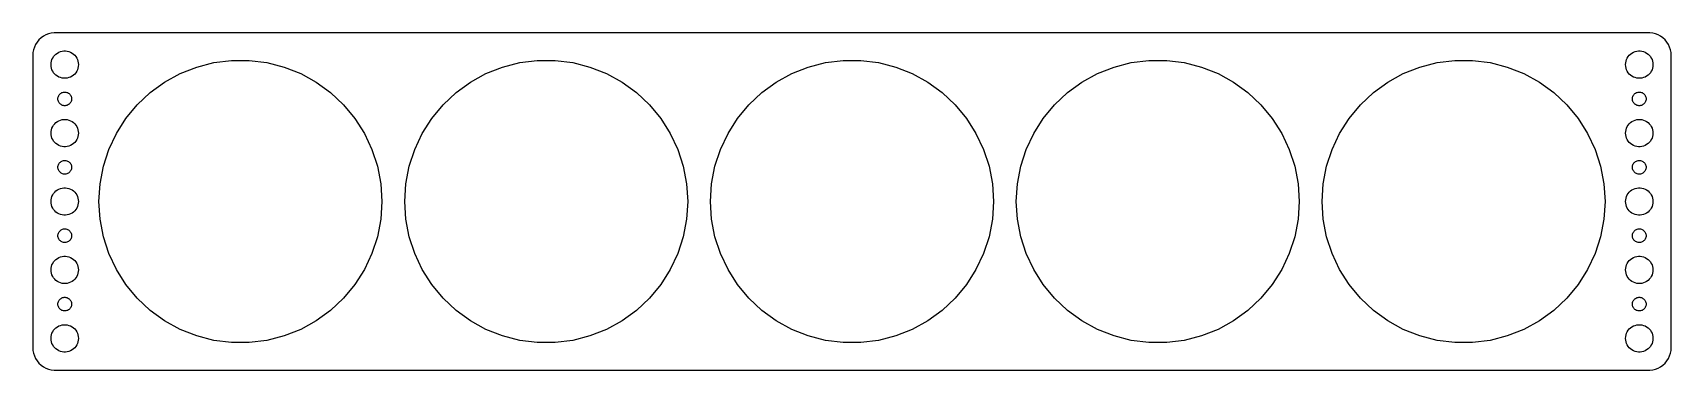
# Model space of a CAD drawing. Header units: metres. Extents: x -180 to 180, y -37 to 37.
import ezdxf

# ---------------------------------------------------------------- set-up
doc = ezdxf.new("R2010")
doc.units = ezdxf.units.M

msp = doc.modelspace()

# ---------------------------------------------------------------- linework, layer by layer
for p, q in [((-177.179, 36.2216), (-177.687, 35.8526)), ((-176.629, 36.5241), (-177.179, 36.2216)), ((-176.045, 36.7553), (-176.629, 36.5241)), ((-175.437, 36.9114), (-176.045, 36.7553)), ((-174.814, 36.9901), (-175.437, 36.9114)), ((174.814, 36.9901), (-174.814, 36.9901)), ((175.437, 36.9114), (174.814, 36.9901)), ((176.045, 36.7553), (175.437, 36.9114)), ((176.629, 36.5241), (176.045, 36.7553)), ((177.179, 36.2216), (176.629, 36.5241)), ((177.687, 35.8526), (177.179, 36.2216)), ((-179.461, 32.6267), (-179.5, 32)), ((-179.343, 33.2434), (-179.461, 32.6267)), ((-179.149, 33.8406), (-179.343, 33.2434)), ((-178.882, 34.4088), (-179.149, 33.8406)), ((-178.545, 34.9389), (-178.882, 34.4088)), ((-178.145, 35.4227), (-178.545, 34.9389)), ((-177.687, 35.8526), (-178.145, 35.4227)), ((-174.687, 32.0536), (-174.412, 32.3115)), ((-174.412, 32.3115), (-174.107, 32.533)), ((-174.107, 32.533), (-173.777, 32.7145)), ((-173.777, 32.7145), (-173.427, 32.8532)), ((-173.427, 32.8532), (-173.062, 32.9469)), ((-173.062, 32.9469), (-172.688, 32.9941)), ((-172.688, 32.9941), (-172.312, 32.9941)), ((-172.312, 32.9941), (-171.938, 32.9469)), ((-171.938, 32.9469), (-171.573, 32.8532)), ((-171.573, 32.8532), (-171.223, 32.7145)), ((-171.223, 32.7145), (-170.893, 32.533)), ((-170.893, 32.533), (-170.588, 32.3115)), ((-170.588, 32.3115), (-170.313, 32.0536)), ((170.313, 32.0536), (170.588, 32.3115)), ((170.588, 32.3115), (170.893, 32.533)), ((170.893, 32.533), (171.223, 32.7145)), ((171.223, 32.7145), (171.573, 32.8532)), ((171.573, 32.8532), (171.938, 32.9469)), ((171.938, 32.9469), (172.312, 32.9941)), ((172.312, 32.9941), (172.688, 32.9941)), ((172.688, 32.9941), (173.062, 32.9469)), ((173.062, 32.9469), (173.427, 32.8532)), ((173.427, 32.8532), (173.777, 32.7145)), ((173.777, 32.7145), (174.107, 32.533)), ((174.107, 32.533), (174.412, 32.3115)), ((174.412, 32.3115), (174.687, 32.0536)), ((178.145, 35.4227), (177.687, 35.8526)), ((178.545, 34.9389), (178.145, 35.4227)), ((178.882, 34.4088), (178.545, 34.9389)), ((179.149, 33.8406), (178.882, 34.4088)), ((179.343, 33.2434), (179.149, 33.8406)), ((179.461, 32.6267), (179.343, 33.2434)), ((179.5, 32), (179.461, 32.6267)), ((-179.5, 32), (-179.5, -32)), ((-175.5, 30), (-175.476, 30.376)), ((-175.476, 29.624), (-175.5, 30)), ((-175.476, 30.376), (-175.406, 30.7461)), ((-175.406, 29.2539), (-175.476, 29.624)), ((-175.406, 30.7461), (-175.289, 31.1044)), ((-175.289, 28.8956), (-175.406, 29.2539)), ((-175.289, 31.1044), (-175.129, 31.4453)), ((-175.129, 28.5547), (-175.289, 28.8956)), ((-175.129, 31.4453), (-174.927, 31.7634)), ((-174.927, 31.7634), (-174.687, 32.0536)), ((-170.313, 32.0536), (-170.073, 31.7634)), ((-170.073, 31.7634), (-169.871, 31.4453)), ((-169.871, 31.4453), (-169.711, 31.1044)), ((-169.711, 28.8956), (-169.871, 28.5547)), ((-169.711, 31.1044), (-169.594, 30.7461)), ((-169.594, 29.2539), (-169.711, 28.8956)), ((-169.594, 30.7461), (-169.524, 30.376)), ((-169.524, 29.624), (-169.594, 29.2539)), ((-169.524, 30.376), (-169.5, 30)), ((-169.5, 30), (-169.524, 29.624)), ((-147.199, 28.0496), (-143.58, 29.4827)), ((-143.58, 29.4827), (-139.809, 30.4509)), ((-139.809, 30.4509), (-135.947, 30.9388)), ((-135.947, 30.9388), (-132.053, 30.9388)), ((-132.053, 30.9388), (-128.191, 30.4509)), ((-128.191, 30.4509), (-124.42, 29.4827)), ((-124.42, 29.4827), (-120.801, 28.0496)), ((-80.1992, 28.0496), (-76.5795, 29.4827)), ((-76.5795, 29.4827), (-72.8088, 30.4509)), ((-72.8088, 30.4509), (-68.9465, 30.9388)), ((-68.9465, 30.9388), (-65.0535, 30.9388)), ((-65.0535, 30.9388), (-61.1912, 30.4509)), ((-61.1912, 30.4509), (-57.4205, 29.4827)), ((-57.4205, 29.4827), (-53.8008, 28.0496)), ((-13.1992, 28.0496), (-9.57951, 29.4827)), ((-9.57951, 29.4827), (-5.80881, 30.4509)), ((-5.80881, 30.4509), (-1.9465, 30.9388)), ((-1.9465, 30.9388), (1.9465, 30.9388)), ((1.9465, 30.9388), (5.80881, 30.4509)), ((5.80881, 30.4509), (9.57951, 29.4827)), ((9.57951, 29.4827), (13.1992, 28.0496)), ((53.8008, 28.0496), (57.4205, 29.4827)), ((57.4205, 29.4827), (61.1912, 30.4509)), ((61.1912, 30.4509), (65.0535, 30.9388)), ((65.0535, 30.9388), (68.9465, 30.9388)), ((68.9465, 30.9388), (72.8088, 30.4509)), ((72.8088, 30.4509), (76.5795, 29.4827)), ((76.5795, 29.4827), (80.1992, 28.0496)), ((120.801, 28.0496), (124.42, 29.4827)), ((124.42, 29.4827), (128.191, 30.4509)), ((128.191, 30.4509), (132.053, 30.9388)), ((132.053, 30.9388), (135.947, 30.9388)), ((135.947, 30.9388), (139.809, 30.4509)), ((139.809, 30.4509), (143.58, 29.4827)), ((143.58, 29.4827), (147.199, 28.0496)), ((169.5, 30), (169.524, 30.376)), ((169.524, 29.624), (169.5, 30)), ((169.524, 30.376), (169.594, 30.7461)), ((169.594, 29.2539), (169.524, 29.624)), ((169.594, 30.7461), (169.711, 31.1044)), ((169.711, 28.8956), (169.594, 29.2539)), ((169.711, 31.1044), (169.871, 31.4453)), ((169.871, 28.5547), (169.711, 28.8956)), ((169.871, 31.4453), (170.073, 31.7634)), ((170.073, 31.7634), (170.313, 32.0536)), ((174.687, 32.0536), (174.927, 31.7634)), ((174.927, 31.7634), (175.129, 31.4453)), ((175.129, 31.4453), (175.289, 31.1044)), ((175.289, 28.8956), (175.129, 28.5547)), ((175.289, 31.1044), (175.406, 30.7461)), ((175.406, 29.2539), (175.289, 28.8956)), ((175.406, 30.7461), (175.476, 30.376)), ((175.476, 29.624), (175.406, 29.2539)), ((175.476, 30.376), (175.5, 30)), ((175.5, 30), (175.476, 29.624)), ((179.5, -32), (179.5, 32)), ((-174.927, 28.2366), (-175.129, 28.5547)), ((-174.687, 27.9464), (-174.927, 28.2366)), ((-174.412, 27.6884), (-174.687, 27.9464)), ((-174.107, 27.467), (-174.412, 27.6884)), ((-173.777, 27.2855), (-174.107, 27.467)), ((-173.427, 27.1468), (-173.777, 27.2855)), ((-173.062, 27.0531), (-173.427, 27.1468)), ((-172.688, 27.0059), (-173.062, 27.0531)), ((-172.312, 27.0059), (-172.688, 27.0059)), ((-171.938, 27.0531), (-172.312, 27.0059)), ((-171.573, 27.1468), (-171.938, 27.0531)), ((-171.223, 27.2855), (-171.573, 27.1468)), ((-170.893, 27.467), (-171.223, 27.2855)), ((-170.588, 27.6884), (-170.893, 27.467)), ((-170.313, 27.9464), (-170.588, 27.6884)), ((-170.073, 28.2366), (-170.313, 27.9464)), ((-169.871, 28.5547), (-170.073, 28.2366)), ((-153.76, 23.8859), (-150.611, 26.1742)), ((-150.611, 26.1742), (-147.199, 28.0496)), ((-120.801, 28.0496), (-117.389, 26.1742)), ((-117.389, 26.1742), (-114.24, 23.8859)), ((-86.7601, 23.8859), (-83.6106, 26.1742)), ((-83.6106, 26.1742), (-80.1992, 28.0496)), ((-53.8008, 28.0496), (-50.3894, 26.1742)), ((-50.3894, 26.1742), (-47.2399, 23.8859)), ((-19.7601, 23.8859), (-16.6106, 26.1742)), ((-16.6106, 26.1742), (-13.1992, 28.0496)), ((13.1992, 28.0496), (16.6106, 26.1742)), ((16.6106, 26.1742), (19.7601, 23.8859)), ((47.2399, 23.8859), (50.3894, 26.1742)), ((50.3894, 26.1742), (53.8008, 28.0496)), ((80.1992, 28.0496), (83.6106, 26.1742)), ((83.6106, 26.1742), (86.7601, 23.8859)), ((114.24, 23.8859), (117.389, 26.1742)), ((117.389, 26.1742), (120.801, 28.0496)), ((147.199, 28.0496), (150.611, 26.1742)), ((150.611, 26.1742), (153.76, 23.8859)), ((170.073, 28.2366), (169.871, 28.5547)), ((170.313, 27.9464), (170.073, 28.2366)), ((170.588, 27.6884), (170.313, 27.9464)), ((170.893, 27.467), (170.588, 27.6884)), ((171.223, 27.2855), (170.893, 27.467)), ((171.573, 27.1468), (171.223, 27.2855)), ((171.938, 27.0531), (171.573, 27.1468)), ((172.312, 27.0059), (171.938, 27.0531)), ((172.688, 27.0059), (172.312, 27.0059)), ((173.062, 27.0531), (172.688, 27.0059)), ((173.427, 27.1468), (173.062, 27.0531)), ((173.777, 27.2855), (173.427, 27.1468)), ((174.107, 27.467), (173.777, 27.2855)), ((174.412, 27.6884), (174.107, 27.467)), ((174.687, 27.9464), (174.412, 27.6884)), ((174.927, 28.2366), (174.687, 27.9464)), ((175.129, 28.5547), (174.927, 28.2366)), ((-174, 22.5), (-173.988, 22.688)), ((-173.988, 22.312), (-174, 22.5)), ((-173.988, 22.688), (-173.953, 22.873)), ((-173.953, 22.127), (-173.988, 22.312)), ((-173.953, 22.873), (-173.895, 23.0522)), ((-173.895, 21.9478), (-173.953, 22.127)), ((-173.895, 23.0522), (-173.814, 23.2226)), ((-173.814, 21.7774), (-173.895, 21.9478)), ((-173.814, 23.2226), (-173.714, 23.3817)), ((-173.714, 21.6183), (-173.814, 21.7774)), ((-173.714, 23.3817), (-173.593, 23.5268)), ((-173.593, 21.4732), (-173.714, 21.6183)), ((-173.593, 23.5268), (-173.456, 23.6558)), ((-173.456, 23.6558), (-173.304, 23.7665)), ((-173.304, 23.7665), (-173.139, 23.8572)), ((-173.139, 23.8572), (-172.964, 23.9266)), ((-172.964, 23.9266), (-172.781, 23.9734)), ((-172.781, 23.9734), (-172.594, 23.997)), ((-172.594, 23.997), (-172.406, 23.997)), ((-172.406, 23.997), (-172.219, 23.9734)), ((-172.219, 23.9734), (-172.036, 23.9266)), ((-172.036, 23.9266), (-171.861, 23.8572)), ((-171.861, 23.8572), (-171.696, 23.7665)), ((-171.696, 23.7665), (-171.544, 23.6558)), ((-171.544, 23.6558), (-171.407, 23.5268)), ((-171.407, 23.5268), (-171.286, 23.3817)), ((-171.286, 21.6183), (-171.407, 21.4732)), ((-171.286, 23.3817), (-171.186, 23.2226)), ((-171.186, 21.7774), (-171.286, 21.6183)), ((-171.186, 23.2226), (-171.105, 23.0522)), ((-171.105, 21.9478), (-171.186, 21.7774)), ((-171.105, 23.0522), (-171.047, 22.873)), ((-171.047, 22.127), (-171.105, 21.9478)), ((-171.047, 22.873), (-171.012, 22.688)), ((-171.012, 22.312), (-171.047, 22.127)), ((-171.012, 22.688), (-171, 22.5)), ((-171, 22.5), (-171.012, 22.312)), ((-156.598, 21.2209), (-153.76, 23.8859)), ((-114.24, 23.8859), (-111.402, 21.2209)), ((-89.598, 21.2209), (-86.7601, 23.8859)), ((-47.2399, 23.8859), (-44.402, 21.2209)), ((-22.598, 21.2209), (-19.7601, 23.8859)), ((19.7601, 23.8859), (22.598, 21.2209)), ((44.402, 21.2209), (47.2399, 23.8859)), ((86.7601, 23.8859), (89.598, 21.2209)), ((111.402, 21.2209), (114.24, 23.8859)), ((153.76, 23.8859), (156.598, 21.2209)), ((171, 22.5), (171.012, 22.688)), ((171.012, 22.312), (171, 22.5)), ((171.012, 22.688), (171.047, 22.873)), ((171.047, 22.127), (171.012, 22.312)), ((171.047, 22.873), (171.105, 23.0522)), ((171.105, 21.9478), (171.047, 22.127)), ((171.105, 23.0522), (171.186, 23.2226)), ((171.186, 21.7774), (171.105, 21.9478)), ((171.186, 23.2226), (171.286, 23.3817)), ((171.286, 21.6183), (171.186, 21.7774)), ((171.286, 23.3817), (171.407, 23.5268)), ((171.407, 21.4732), (171.286, 21.6183)), ((171.407, 23.5268), (171.544, 23.6558)), ((171.544, 23.6558), (171.696, 23.7665)), ((171.696, 23.7665), (171.861, 23.8572)), ((171.861, 23.8572), (172.036, 23.9266)), ((172.036, 23.9266), (172.219, 23.9734)), ((172.219, 23.9734), (172.406, 23.997)), ((172.406, 23.997), (172.594, 23.997)), ((172.594, 23.997), (172.781, 23.9734)), ((172.781, 23.9734), (172.964, 23.9266)), ((172.964, 23.9266), (173.139, 23.8572)), ((173.139, 23.8572), (173.304, 23.7665)), ((173.304, 23.7665), (173.456, 23.6558)), ((173.456, 23.6558), (173.593, 23.5268)), ((173.593, 23.5268), (173.714, 23.3817)), ((173.714, 21.6183), (173.593, 21.4732)), ((173.714, 23.3817), (173.814, 23.2226)), ((173.814, 21.7774), (173.714, 21.6183)), ((173.814, 23.2226), (173.895, 23.0522)), ((173.895, 21.9478), (173.814, 21.7774)), ((173.895, 23.0522), (173.953, 22.873)), ((173.953, 22.127), (173.895, 21.9478)), ((173.953, 22.873), (173.988, 22.688)), ((173.988, 22.312), (173.953, 22.127)), ((173.988, 22.688), (174, 22.5)), ((174, 22.5), (173.988, 22.312)), ((-173.456, 21.3442), (-173.593, 21.4732)), ((-173.304, 21.2335), (-173.456, 21.3442)), ((-173.139, 21.1427), (-173.304, 21.2335)), ((-172.964, 21.0734), (-173.139, 21.1427)), ((-173.062, 17.9469), (-172.688, 17.9941)), ((-172.781, 21.0266), (-172.964, 21.0734)), ((-172.594, 21.003), (-172.781, 21.0266)), ((-172.688, 17.9941), (-172.312, 17.9941)), ((-172.406, 21.003), (-172.594, 21.003)), ((-172.219, 21.0266), (-172.406, 21.003)), ((-172.312, 17.9941), (-171.938, 17.9469)), ((-172.036, 21.0734), (-172.219, 21.0266)), ((-171.861, 21.1427), (-172.036, 21.0734)), ((-171.696, 21.2335), (-171.861, 21.1427)), ((-171.544, 21.3442), (-171.696, 21.2335)), ((-171.407, 21.4732), (-171.544, 21.3442)), ((-161.166, 14.9344), (-159.08, 18.2213)), ((-159.08, 18.2213), (-156.598, 21.2209)), ((-111.402, 21.2209), (-108.92, 18.2213)), ((-108.92, 18.2213), (-106.834, 14.9344)), ((-94.1655, 14.9344), (-92.0795, 18.2213)), ((-92.0795, 18.2213), (-89.598, 21.2209)), ((-44.402, 21.2209), (-41.9205, 18.2213)), ((-41.9205, 18.2213), (-39.8345, 14.9344)), ((-27.1655, 14.9344), (-25.0795, 18.2213)), ((-25.0795, 18.2213), (-22.598, 21.2209)), ((22.598, 21.2209), (25.0795, 18.2213)), ((25.0795, 18.2213), (27.1655, 14.9344)), ((39.8345, 14.9344), (41.9205, 18.2213)), ((41.9205, 18.2213), (44.402, 21.2209)), ((89.598, 21.2209), (92.0795, 18.2213)), ((92.0795, 18.2213), (94.1655, 14.9344)), ((106.834, 14.9344), (108.92, 18.2213)), ((108.92, 18.2213), (111.402, 21.2209)), ((156.598, 21.2209), (159.08, 18.2213)), ((159.08, 18.2213), (161.166, 14.9344)), ((171.544, 21.3442), (171.407, 21.4732)), ((171.696, 21.2335), (171.544, 21.3442)), ((171.861, 21.1427), (171.696, 21.2335)), ((172.036, 21.0734), (171.861, 21.1427)), ((171.938, 17.9469), (172.312, 17.9941)), ((172.219, 21.0266), (172.036, 21.0734)), ((172.406, 21.003), (172.219, 21.0266)), ((172.312, 17.9941), (172.688, 17.9941)), ((172.594, 21.003), (172.406, 21.003)), ((172.781, 21.0266), (172.594, 21.003)), ((172.688, 17.9941), (173.062, 17.9469)), ((172.964, 21.0734), (172.781, 21.0266)), ((173.139, 21.1427), (172.964, 21.0734)), ((173.304, 21.2335), (173.139, 21.1427)), ((173.456, 21.3442), (173.304, 21.2335)), ((173.593, 21.4732), (173.456, 21.3442)), ((-175.5, 15), (-175.476, 15.376)), ((-175.476, 14.624), (-175.5, 15)), ((-175.476, 15.376), (-175.406, 15.7461)), ((-175.406, 14.2539), (-175.476, 14.624)), ((-175.406, 15.7461), (-175.289, 16.1044)), ((-175.289, 16.1044), (-175.129, 16.4453)), ((-175.129, 16.4453), (-174.927, 16.7634)), ((-174.927, 16.7634), (-174.687, 17.0536)), ((-174.687, 17.0536), (-174.412, 17.3115)), ((-174.412, 17.3115), (-174.107, 17.533)), ((-174.107, 17.533), (-173.777, 17.7145)), ((-173.777, 17.7145), (-173.427, 17.8532)), ((-173.427, 17.8532), (-173.062, 17.9469)), ((-171.938, 17.9469), (-171.573, 17.8532)), ((-171.573, 17.8532), (-171.223, 17.7145)), ((-171.223, 17.7145), (-170.893, 17.533)), ((-170.893, 17.533), (-170.588, 17.3115)), ((-170.588, 17.3115), (-170.313, 17.0536)), ((-170.313, 17.0536), (-170.073, 16.7634)), ((-170.073, 16.7634), (-169.871, 16.4453)), ((-169.871, 16.4453), (-169.711, 16.1044)), ((-169.711, 16.1044), (-169.594, 15.7461)), ((-169.594, 15.7461), (-169.524, 15.376)), ((-169.524, 14.624), (-169.594, 14.2539)), ((-169.524, 15.376), (-169.5, 15)), ((-169.5, 15), (-169.524, 14.624)), ((-162.823, 11.4118), (-161.166, 14.9344)), ((-106.834, 14.9344), (-105.177, 11.4118)), ((-95.8231, 11.4118), (-94.1655, 14.9344)), ((-39.8345, 14.9344), (-38.1769, 11.4118)), ((-28.8231, 11.4118), (-27.1655, 14.9344)), ((27.1655, 14.9344), (28.8231, 11.4118)), ((38.1769, 11.4118), (39.8345, 14.9344)), ((94.1655, 14.9344), (95.8231, 11.4118)), ((105.177, 11.4118), (106.834, 14.9344)), ((161.166, 14.9344), (162.823, 11.4118)), ((169.5, 15), (169.524, 15.376)), ((169.524, 14.624), (169.5, 15)), ((169.524, 15.376), (169.594, 15.7461)), ((169.594, 14.2539), (169.524, 14.624)), ((169.594, 15.7461), (169.711, 16.1044)), ((169.711, 16.1044), (169.871, 16.4453)), ((169.871, 16.4453), (170.073, 16.7634)), ((170.073, 16.7634), (170.313, 17.0536)), ((170.313, 17.0536), (170.588, 17.3115)), ((170.588, 17.3115), (170.893, 17.533)), ((170.893, 17.533), (171.223, 17.7145)), ((171.223, 17.7145), (171.573, 17.8532)), ((171.573, 17.8532), (171.938, 17.9469)), ((173.062, 17.9469), (173.427, 17.8532)), ((173.427, 17.8532), (173.777, 17.7145)), ((173.777, 17.7145), (174.107, 17.533)), ((174.107, 17.533), (174.412, 17.3115)), ((174.412, 17.3115), (174.687, 17.0536)), ((174.687, 17.0536), (174.927, 16.7634)), ((174.927, 16.7634), (175.129, 16.4453)), ((175.129, 16.4453), (175.289, 16.1044)), ((175.289, 16.1044), (175.406, 15.7461)), ((175.406, 15.7461), (175.476, 15.376)), ((175.476, 14.624), (175.406, 14.2539)), ((175.476, 15.376), (175.5, 15)), ((175.5, 15), (175.476, 14.624)), ((-175.289, 13.8956), (-175.406, 14.2539)), ((-175.129, 13.5547), (-175.289, 13.8956)), ((-174.927, 13.2366), (-175.129, 13.5547)), ((-174.687, 12.9464), (-174.927, 13.2366)), ((-174.412, 12.6884), (-174.687, 12.9464)), ((-174.107, 12.467), (-174.412, 12.6884)), ((-173.777, 12.2855), (-174.107, 12.467)), ((-173.427, 12.1468), (-173.777, 12.2855)), ((-173.062, 12.0531), (-173.427, 12.1468)), ((-172.688, 12.0059), (-173.062, 12.0531)), ((-172.312, 12.0059), (-172.688, 12.0059)), ((-171.938, 12.0531), (-172.312, 12.0059)), ((-171.573, 12.1468), (-171.938, 12.0531)), ((-171.223, 12.2855), (-171.573, 12.1468)), ((-170.893, 12.467), (-171.223, 12.2855)), ((-170.588, 12.6884), (-170.893, 12.467)), ((-170.313, 12.9464), (-170.588, 12.6884)), ((-170.073, 13.2366), (-170.313, 12.9464)), ((-169.871, 13.5547), (-170.073, 13.2366)), ((-169.711, 13.8956), (-169.871, 13.5547)), ((-169.594, 14.2539), (-169.711, 13.8956)), ((-164.026, 7.70938), (-162.823, 11.4118)), ((-105.177, 11.4118), (-103.974, 7.70938)), ((-97.0261, 7.70938), (-95.8231, 11.4118)), ((-38.1769, 11.4118), (-36.9739, 7.70938)), ((-30.0261, 7.70938), (-28.8231, 11.4118)), ((28.8231, 11.4118), (30.0261, 7.70938)), ((36.9739, 7.70938), (38.1769, 11.4118)), ((95.8231, 11.4118), (97.0261, 7.70938)), ((103.974, 7.70938), (105.177, 11.4118)), ((162.823, 11.4118), (164.026, 7.70938)), ((169.711, 13.8956), (169.594, 14.2539)), ((169.871, 13.5547), (169.711, 13.8956)), ((170.073, 13.2366), (169.871, 13.5547)), ((170.313, 12.9464), (170.073, 13.2366)), ((170.588, 12.6884), (170.313, 12.9464)), ((170.893, 12.467), (170.588, 12.6884)), ((171.223, 12.2855), (170.893, 12.467)), ((171.573, 12.1468), (171.223, 12.2855)), ((171.938, 12.0531), (171.573, 12.1468)), ((172.312, 12.0059), (171.938, 12.0531)), ((172.688, 12.0059), (172.312, 12.0059)), ((173.062, 12.0531), (172.688, 12.0059)), ((173.427, 12.1468), (173.062, 12.0531)), ((173.777, 12.2855), (173.427, 12.1468)), ((174.107, 12.467), (173.777, 12.2855)), ((174.412, 12.6884), (174.107, 12.467)), ((174.687, 12.9464), (174.412, 12.6884)), ((174.927, 13.2366), (174.687, 12.9464)), ((175.129, 13.5547), (174.927, 13.2366)), ((175.289, 13.8956), (175.129, 13.5547)), ((175.406, 14.2539), (175.289, 13.8956)), ((-174, 7.5), (-173.988, 7.68799)), ((-173.988, 7.312), (-174, 7.5)), ((-173.988, 7.68799), (-173.953, 7.87303)), ((-173.953, 7.12695), (-173.988, 7.312)), ((-173.953, 7.87303), (-173.895, 8.05219)), ((-173.895, 8.05219), (-173.814, 8.22263)), ((-173.814, 8.22263), (-173.714, 8.38167)), ((-173.714, 8.38167), (-173.593, 8.52681)), ((-173.593, 8.52681), (-173.456, 8.65576)), ((-173.456, 8.65576), (-173.304, 8.76648)), ((-173.304, 8.76648), (-173.139, 8.85724)), ((-173.139, 8.85724), (-172.964, 8.92657)), ((-172.964, 8.92657), (-172.781, 8.97342)), ((-172.781, 8.97342), (-172.594, 8.99704)), ((-172.594, 8.99704), (-172.406, 8.99704)), ((-172.406, 8.99704), (-172.219, 8.97342)), ((-172.219, 8.97342), (-172.036, 8.92657)), ((-172.036, 8.92657), (-171.861, 8.85724)), ((-171.861, 8.85724), (-171.696, 8.76648)), ((-171.696, 8.76648), (-171.544, 8.65576)), ((-171.544, 8.65576), (-171.407, 8.52681)), ((-171.407, 8.52681), (-171.286, 8.38167)), ((-171.286, 8.38167), (-171.186, 8.22263)), ((-171.186, 8.22263), (-171.105, 8.05219)), ((-171.105, 8.05219), (-171.047, 7.87303)), ((-171.047, 7.87303), (-171.012, 7.68799)), ((-171.012, 7.312), (-171.047, 7.12695)), ((-171.012, 7.68799), (-171, 7.5)), ((-171, 7.5), (-171.012, 7.312)), ((-164.756, 3.88533), (-164.026, 7.70938)), ((-103.974, 7.70938), (-103.244, 3.88533)), ((-97.7556, 3.88533), (-97.0261, 7.70938)), ((-36.9739, 7.70938), (-36.2444, 3.88533)), ((-30.7556, 3.88533), (-30.0261, 7.70938)), ((30.0261, 7.70938), (30.7556, 3.88533)), ((36.2444, 3.88533), (36.9739, 7.70938)), ((97.0261, 7.70938), (97.7556, 3.88533)), ((103.244, 3.88533), (103.974, 7.70938)), ((164.026, 7.70938), (164.756, 3.88533)), ((171, 7.5), (171.012, 7.68799)), ((171.012, 7.312), (171, 7.5)), ((171.012, 7.68799), (171.047, 7.87303)), ((171.047, 7.12695), (171.012, 7.312)), ((171.047, 7.87303), (171.105, 8.05219)), ((171.105, 8.05219), (171.186, 8.22263)), ((171.186, 8.22263), (171.286, 8.38167)), ((171.286, 8.38167), (171.407, 8.52681)), ((171.407, 8.52681), (171.544, 8.65576)), ((171.544, 8.65576), (171.696, 8.76648)), ((171.696, 8.76648), (171.861, 8.85724)), ((171.861, 8.85724), (172.036, 8.92657)), ((172.036, 8.92657), (172.219, 8.97342)), ((172.219, 8.97342), (172.406, 8.99704)), ((172.406, 8.99704), (172.594, 8.99704)), ((172.594, 8.99704), (172.781, 8.97342)), ((172.781, 8.97342), (172.964, 8.92657)), ((172.964, 8.92657), (173.139, 8.85724)), ((173.139, 8.85724), (173.304, 8.76648)), ((173.304, 8.76648), (173.456, 8.65576)), ((173.456, 8.65576), (173.593, 8.52681)), ((173.593, 8.52681), (173.714, 8.38167)), ((173.714, 8.38167), (173.814, 8.22263)), ((173.814, 8.22263), (173.895, 8.05219)), ((173.895, 8.05219), (173.953, 7.87303)), ((173.953, 7.87303), (173.988, 7.68799)), ((173.988, 7.312), (173.953, 7.12695)), ((173.988, 7.68799), (174, 7.5)), ((174, 7.5), (173.988, 7.312)), ((-173.895, 6.9478), (-173.953, 7.12695)), ((-173.814, 6.77736), (-173.895, 6.9478)), ((-173.714, 6.61832), (-173.814, 6.77736)), ((-173.593, 6.47318), (-173.714, 6.61832)), ((-173.456, 6.34422), (-173.593, 6.47318)), ((-173.304, 6.23351), (-173.456, 6.34422)), ((-173.139, 6.14275), (-173.304, 6.23351)), ((-172.964, 6.07341), (-173.139, 6.14275)), ((-172.781, 6.02657), (-172.964, 6.07341)), ((-172.594, 6.00294), (-172.781, 6.02657)), ((-172.406, 6.00294), (-172.594, 6.00294)), ((-172.219, 6.02657), (-172.406, 6.00294)), ((-172.036, 6.07341), (-172.219, 6.02657)), ((-171.861, 6.14275), (-172.036, 6.07341)), ((-171.696, 6.23351), (-171.861, 6.14275)), ((-171.544, 6.34422), (-171.696, 6.23351)), ((-171.407, 6.47318), (-171.544, 6.34422)), ((-171.286, 6.61832), (-171.407, 6.47318)), ((-171.186, 6.77736), (-171.286, 6.61832)), ((-171.105, 6.9478), (-171.186, 6.77736)), ((-171.047, 7.12695), (-171.105, 6.9478)), ((-165, 0), (-164.756, 3.88533)), ((-103.244, 3.88533), (-103, 0)), ((-98, 0), (-97.7556, 3.88533)), ((-36.2444, 3.88533), (-36, 0)), ((-31, 0), (-30.7556, 3.88533)), ((30.7556, 3.88533), (31, 0)), ((36, 0), (36.2444, 3.88533)), ((97.7556, 3.88533), (98, 0)), ((103, 0), (103.244, 3.88533)), ((164.756, 3.88533), (165, 0)), ((171.105, 6.9478), (171.047, 7.12695)), ((171.186, 6.77736), (171.105, 6.9478)), ((171.286, 6.61832), (171.186, 6.77736)), ((171.407, 6.47318), (171.286, 6.61832)), ((171.544, 6.34422), (171.407, 6.47318)), ((171.696, 6.23351), (171.544, 6.34422)), ((171.861, 6.14275), (171.696, 6.23351)), ((172.036, 6.07341), (171.861, 6.14275)), ((172.219, 6.02657), (172.036, 6.07341)), ((172.406, 6.00294), (172.219, 6.02657)), ((172.594, 6.00294), (172.406, 6.00294)), ((172.781, 6.02657), (172.594, 6.00294)), ((172.964, 6.07341), (172.781, 6.02657)), ((173.139, 6.14275), (172.964, 6.07341)), ((173.304, 6.23351), (173.139, 6.14275)), ((173.456, 6.34422), (173.304, 6.23351)), ((173.593, 6.47318), (173.456, 6.34422)), ((173.714, 6.61832), (173.593, 6.47318)), ((173.814, 6.77736), (173.714, 6.61832)), ((173.895, 6.9478), (173.814, 6.77736)), ((173.953, 7.12695), (173.895, 6.9478)), ((-175.5, 0), (-175.476, 0.37599)), ((-175.476, -0.37599), (-175.5, 0)), ((-175.476, 0.37599), (-175.406, 0.74606)), ((-175.406, 0.74606), (-175.289, 1.10437)), ((-175.289, 1.10437), (-175.129, 1.44525)), ((-175.129, 1.44525), (-174.927, 1.76335)), ((-174.927, 1.76335), (-174.687, 2.05363)), ((-174.687, 2.05363), (-174.412, 2.31154)), ((-174.412, 2.31154), (-174.107, 2.53297)), ((-174.107, 2.53297), (-173.777, 2.71448)), ((-173.777, 2.71448), (-173.427, 2.85316)), ((-173.427, 2.85316), (-173.062, 2.94685)), ((-173.062, 2.94685), (-172.688, 2.99408)), ((-172.688, 2.99408), (-172.312, 2.99408)), ((-172.312, 2.99408), (-171.938, 2.94685)), ((-171.938, 2.94685), (-171.573, 2.85316)), ((-171.573, 2.85316), (-171.223, 2.71448)), ((-171.223, 2.71448), (-170.893, 2.53297)), ((-170.893, 2.53297), (-170.588, 2.31154)), ((-170.588, 2.31154), (-170.313, 2.05363)), ((-170.313, 2.05363), (-170.073, 1.76335)), ((-170.073, 1.76335), (-169.871, 1.44525)), ((-169.871, 1.44525), (-169.711, 1.10437)), ((-169.711, 1.10437), (-169.594, 0.74606)), ((-169.594, 0.74606), (-169.524, 0.37599)), ((-169.524, 0.37599), (-169.5, 0)), ((-169.5, 0), (-169.524, -0.37599)), ((-164.756, -3.88533), (-165, 0)), ((-103, 0), (-103.244, -3.88533)), ((-97.7556, -3.88533), (-98, 0)), ((-36, 0), (-36.2444, -3.88533)), ((-30.7556, -3.88533), (-31, 0)), ((31, 0), (30.7556, -3.88533)), ((36.2444, -3.88533), (36, 0)), ((98, 0), (97.7556, -3.88533)), ((103.244, -3.88533), (103, 0)), ((165, 0), (164.756, -3.88533)), ((169.5, 0), (169.524, 0.37599)), ((169.524, -0.37599), (169.5, 0)), ((169.524, 0.37599), (169.594, 0.74606)), ((169.594, 0.74606), (169.711, 1.10437)), ((169.711, 1.10437), (169.871, 1.44525)), ((169.871, 1.44525), (170.073, 1.76335)), ((170.073, 1.76335), (170.313, 2.05363)), ((170.313, 2.05363), (170.588, 2.31154)), ((170.588, 2.31154), (170.893, 2.53297)), ((170.893, 2.53297), (171.223, 2.71448)), ((171.223, 2.71448), (171.573, 2.85316)), ((171.573, 2.85316), (171.938, 2.94685)), ((171.938, 2.94685), (172.312, 2.99408)), ((172.312, 2.99408), (172.688, 2.99408)), ((172.688, 2.99408), (173.062, 2.94685)), ((173.062, 2.94685), (173.427, 2.85316)), ((173.427, 2.85316), (173.777, 2.71448)), ((173.777, 2.71448), (174.107, 2.53297)), ((174.107, 2.53297), (174.412, 2.31154)), ((174.412, 2.31154), (174.687, 2.05363)), ((174.687, 2.05363), (174.927, 1.76335)), ((174.927, 1.76335), (175.129, 1.44525)), ((175.129, 1.44525), (175.289, 1.10437)), ((175.289, 1.10437), (175.406, 0.74606)), ((175.406, 0.74606), (175.476, 0.37599)), ((175.476, 0.37599), (175.5, 0)), ((175.5, 0), (175.476, -0.37599)), ((-175.406, -0.74606), (-175.476, -0.37599)), ((-175.289, -1.10437), (-175.406, -0.74606)), ((-175.129, -1.44525), (-175.289, -1.10437)), ((-174.927, -1.76335), (-175.129, -1.44525)), ((-174.687, -2.05363), (-174.927, -1.76335)), ((-174.412, -2.31154), (-174.687, -2.05363)), ((-174.107, -2.53297), (-174.412, -2.31154)), ((-173.777, -2.71448), (-174.107, -2.53297)), ((-173.427, -2.85316), (-173.777, -2.71448)), ((-173.062, -2.94685), (-173.427, -2.85316)), ((-172.688, -2.99408), (-173.062, -2.94685)), ((-172.312, -2.99408), (-172.688, -2.99408)), ((-171.938, -2.94685), (-172.312, -2.99408)), ((-171.573, -2.85316), (-171.938, -2.94685)), ((-171.223, -2.71448), (-171.573, -2.85316)), ((-170.893, -2.53297), (-171.223, -2.71448)), ((-170.588, -2.31154), (-170.893, -2.53297)), ((-170.313, -2.05363), (-170.588, -2.31154)), ((-170.073, -1.76335), (-170.313, -2.05363)), ((-169.871, -1.44525), (-170.073, -1.76335)), ((-169.711, -1.10437), (-169.871, -1.44525)), ((-169.594, -0.74606), (-169.711, -1.10437)), ((-169.524, -0.37599), (-169.594, -0.74606)), ((169.594, -0.74606), (169.524, -0.37599)), ((169.711, -1.10437), (169.594, -0.74606)), ((169.871, -1.44525), (169.711, -1.10437)), ((170.073, -1.76335), (169.871, -1.44525)), ((170.313, -2.05363), (170.073, -1.76335)), ((170.588, -2.31154), (170.313, -2.05363)), ((170.893, -2.53297), (170.588, -2.31154)), ((171.223, -2.71448), (170.893, -2.53297)), ((171.573, -2.85316), (171.223, -2.71448)), ((171.938, -2.94685), (171.573, -2.85316)), ((172.312, -2.99408), (171.938, -2.94685)), ((172.688, -2.99408), (172.312, -2.99408)), ((173.062, -2.94685), (172.688, -2.99408)), ((173.427, -2.85316), (173.062, -2.94685)), ((173.777, -2.71448), (173.427, -2.85316)), ((174.107, -2.53297), (173.777, -2.71448)), ((174.412, -2.31154), (174.107, -2.53297)), ((174.687, -2.05363), (174.412, -2.31154)), ((174.927, -1.76335), (174.687, -2.05363)), ((175.129, -1.44525), (174.927, -1.76335)), ((175.289, -1.10437), (175.129, -1.44525)), ((175.406, -0.74606), (175.289, -1.10437)), ((175.476, -0.37599), (175.406, -0.74606)), ((-173.988, -7.312), (-173.953, -7.12695)), ((-173.953, -7.12695), (-173.895, -6.9478)), ((-173.895, -6.9478), (-173.814, -6.77736)), ((-173.814, -6.77736), (-173.714, -6.61832)), ((-173.714, -6.61832), (-173.593, -6.47318)), ((-173.593, -6.47318), (-173.456, -6.34422)), ((-173.456, -6.34422), (-173.304, -6.23351)), ((-173.304, -6.23351), (-173.139, -6.14275)), ((-173.139, -6.14275), (-172.964, -6.07341)), ((-172.964, -6.07341), (-172.781, -6.02657)), ((-172.781, -6.02657), (-172.594, -6.00294)), ((-172.594, -6.00294), (-172.406, -6.00294)), ((-172.406, -6.00294), (-172.219, -6.02657)), ((-172.219, -6.02657), (-172.036, -6.07341)), ((-172.036, -6.07341), (-171.861, -6.14275)), ((-171.861, -6.14275), (-171.696, -6.23351)), ((-171.696, -6.23351), (-171.544, -6.34422)), ((-171.544, -6.34422), (-171.407, -6.47318)), ((-171.407, -6.47318), (-171.286, -6.61832)), ((-171.286, -6.61832), (-171.186, -6.77736)), ((-171.186, -6.77736), (-171.105, -6.9478)), ((-171.105, -6.9478), (-171.047, -7.12695)), ((-171.047, -7.12695), (-171.012, -7.312)), ((-164.026, -7.70938), (-164.756, -3.88533)), ((-103.244, -3.88533), (-103.974, -7.70938)), ((-97.0261, -7.70938), (-97.7556, -3.88533)), ((-36.2444, -3.88533), (-36.9739, -7.70938)), ((-30.0261, -7.70938), (-30.7556, -3.88533)), ((30.7556, -3.88533), (30.0261, -7.70938)), ((36.9739, -7.70938), (36.2444, -3.88533)), ((97.7556, -3.88533), (97.0261, -7.70938)), ((103.974, -7.70938), (103.244, -3.88533)), ((164.756, -3.88533), (164.026, -7.70938)), ((171.012, -7.312), (171.047, -7.12695)), ((171.047, -7.12695), (171.105, -6.9478)), ((171.105, -6.9478), (171.186, -6.77736)), ((171.186, -6.77736), (171.286, -6.61832)), ((171.286, -6.61832), (171.407, -6.47318)), ((171.407, -6.47318), (171.544, -6.34422)), ((171.544, -6.34422), (171.696, -6.23351)), ((171.696, -6.23351), (171.861, -6.14275)), ((171.861, -6.14275), (172.036, -6.07341)), ((172.036, -6.07341), (172.219, -6.02657)), ((172.219, -6.02657), (172.406, -6.00294)), ((172.406, -6.00294), (172.594, -6.00294)), ((172.594, -6.00294), (172.781, -6.02657)), ((172.781, -6.02657), (172.964, -6.07341)), ((172.964, -6.07341), (173.139, -6.14275)), ((173.139, -6.14275), (173.304, -6.23351)), ((173.304, -6.23351), (173.456, -6.34422)), ((173.456, -6.34422), (173.593, -6.47318)), ((173.593, -6.47318), (173.714, -6.61832)), ((173.714, -6.61832), (173.814, -6.77736)), ((173.814, -6.77736), (173.895, -6.9478)), ((173.895, -6.9478), (173.953, -7.12695)), ((173.953, -7.12695), (173.988, -7.312)), ((-174, -7.5), (-173.988, -7.312)), ((-173.988, -7.68799), (-174, -7.5)), ((-173.953, -7.87303), (-173.988, -7.68799)), ((-173.895, -8.05219), (-173.953, -7.87303)), ((-173.814, -8.22263), (-173.895, -8.05219)), ((-173.714, -8.38167), (-173.814, -8.22263)), ((-173.593, -8.52681), (-173.714, -8.38167)), ((-173.456, -8.65576), (-173.593, -8.52681)), ((-173.304, -8.76648), (-173.456, -8.65576)), ((-173.139, -8.85724), (-173.304, -8.76648)), ((-172.964, -8.92657), (-173.139, -8.85724)), ((-172.781, -8.97342), (-172.964, -8.92657)), ((-172.594, -8.99704), (-172.781, -8.97342)), ((-172.406, -8.99704), (-172.594, -8.99704)), ((-172.219, -8.97342), (-172.406, -8.99704)), ((-172.036, -8.92657), (-172.219, -8.97342)), ((-171.861, -8.85724), (-172.036, -8.92657)), ((-171.696, -8.76648), (-171.861, -8.85724)), ((-171.544, -8.65576), (-171.696, -8.76648)), ((-171.407, -8.52681), (-171.544, -8.65576)), ((-171.286, -8.38167), (-171.407, -8.52681)), ((-171.186, -8.22263), (-171.286, -8.38167)), ((-171.105, -8.05219), (-171.186, -8.22263)), ((-171.047, -7.87303), (-171.105, -8.05219)), ((-171.012, -7.68799), (-171.047, -7.87303)), ((-171.012, -7.312), (-171, -7.5)), ((-171, -7.5), (-171.012, -7.68799)), ((-162.823, -11.4118), (-164.026, -7.70938)), ((-103.974, -7.70938), (-105.177, -11.4118)), ((-95.8231, -11.4118), (-97.0261, -7.70938)), ((-36.9739, -7.70938), (-38.1769, -11.4118)), ((-28.8231, -11.4118), (-30.0261, -7.70938)), ((30.0261, -7.70938), (28.8231, -11.4118)), ((38.1769, -11.4118), (36.9739, -7.70938)), ((97.0261, -7.70938), (95.8231, -11.4118)), ((105.177, -11.4118), (103.974, -7.70938)), ((164.026, -7.70938), (162.823, -11.4118)), ((171, -7.5), (171.012, -7.312)), ((171.012, -7.68799), (171, -7.5)), ((171.047, -7.87303), (171.012, -7.68799)), ((171.105, -8.05219), (171.047, -7.87303)), ((171.186, -8.22263), (171.105, -8.05219)), ((171.286, -8.38167), (171.186, -8.22263)), ((171.407, -8.52681), (171.286, -8.38167)), ((171.544, -8.65576), (171.407, -8.52681)), ((171.696, -8.76648), (171.544, -8.65576)), ((171.861, -8.85724), (171.696, -8.76648)), ((172.036, -8.92657), (171.861, -8.85724)), ((172.219, -8.97342), (172.036, -8.92657)), ((172.406, -8.99704), (172.219, -8.97342)), ((172.594, -8.99704), (172.406, -8.99704)), ((172.781, -8.97342), (172.594, -8.99704)), ((172.964, -8.92657), (172.781, -8.97342)), ((173.139, -8.85724), (172.964, -8.92657)), ((173.304, -8.76648), (173.139, -8.85724)), ((173.456, -8.65576), (173.304, -8.76648)), ((173.593, -8.52681), (173.456, -8.65576)), ((173.714, -8.38167), (173.593, -8.52681)), ((173.814, -8.22263), (173.714, -8.38167)), ((173.895, -8.05219), (173.814, -8.22263)), ((173.953, -7.87303), (173.895, -8.05219)), ((173.988, -7.68799), (173.953, -7.87303)), ((173.988, -7.312), (174, -7.5)), ((174, -7.5), (173.988, -7.68799)), ((-175.476, -14.624), (-175.406, -14.2539)), ((-175.406, -14.2539), (-175.289, -13.8956)), ((-175.289, -13.8956), (-175.129, -13.5547)), ((-175.129, -13.5547), (-174.927, -13.2366)), ((-174.927, -13.2366), (-174.687, -12.9464)), ((-174.687, -12.9464), (-174.412, -12.6884)), ((-174.412, -12.6884), (-174.107, -12.467)), ((-174.107, -12.467), (-173.777, -12.2855)), ((-173.777, -12.2855), (-173.427, -12.1468)), ((-173.427, -12.1468), (-173.062, -12.0531)), ((-173.062, -12.0531), (-172.688, -12.0059)), ((-172.688, -12.0059), (-172.312, -12.0059)), ((-172.312, -12.0059), (-171.938, -12.0531)), ((-171.938, -12.0531), (-171.573, -12.1468)), ((-171.573, -12.1468), (-171.223, -12.2855)), ((-171.223, -12.2855), (-170.893, -12.467)), ((-170.893, -12.467), (-170.588, -12.6884)), ((-170.588, -12.6884), (-170.313, -12.9464)), ((-170.313, -12.9464), (-170.073, -13.2366)), ((-170.073, -13.2366), (-169.871, -13.5547)), ((-169.871, -13.5547), (-169.711, -13.8956)), ((-169.711, -13.8956), (-169.594, -14.2539)), ((-169.594, -14.2539), (-169.524, -14.624)), ((-161.166, -14.9344), (-162.823, -11.4118)), ((-105.177, -11.4118), (-106.834, -14.9344)), ((-94.1655, -14.9344), (-95.8231, -11.4118)), ((-38.1769, -11.4118), (-39.8345, -14.9344)), ((-27.1655, -14.9344), (-28.8231, -11.4118)), ((28.8231, -11.4118), (27.1655, -14.9344)), ((39.8345, -14.9344), (38.1769, -11.4118)), ((95.8231, -11.4118), (94.1655, -14.9344)), ((106.834, -14.9344), (105.177, -11.4118)), ((162.823, -11.4118), (161.166, -14.9344)), ((169.524, -14.624), (169.594, -14.2539)), ((169.594, -14.2539), (169.711, -13.8956)), ((169.711, -13.8956), (169.871, -13.5547)), ((169.871, -13.5547), (170.073, -13.2366)), ((170.073, -13.2366), (170.313, -12.9464)), ((170.313, -12.9464), (170.588, -12.6884)), ((170.588, -12.6884), (170.893, -12.467)), ((170.893, -12.467), (171.223, -12.2855)), ((171.223, -12.2855), (171.573, -12.1468)), ((171.573, -12.1468), (171.938, -12.0531)), ((171.938, -12.0531), (172.312, -12.0059)), ((172.312, -12.0059), (172.688, -12.0059)), ((172.688, -12.0059), (173.062, -12.0531)), ((173.062, -12.0531), (173.427, -12.1468)), ((173.427, -12.1468), (173.777, -12.2855)), ((173.777, -12.2855), (174.107, -12.467)), ((174.107, -12.467), (174.412, -12.6884)), ((174.412, -12.6884), (174.687, -12.9464)), ((174.687, -12.9464), (174.927, -13.2366)), ((174.927, -13.2366), (175.129, -13.5547)), ((175.129, -13.5547), (175.289, -13.8956)), ((175.289, -13.8956), (175.406, -14.2539)), ((175.406, -14.2539), (175.476, -14.624)), ((-175.5, -15), (-175.476, -14.624)), ((-175.476, -15.376), (-175.5, -15)), ((-175.406, -15.7461), (-175.476, -15.376)), ((-175.289, -16.1044), (-175.406, -15.7461)), ((-175.129, -16.4453), (-175.289, -16.1044)), ((-174.927, -16.7634), (-175.129, -16.4453)), ((-174.687, -17.0536), (-174.927, -16.7634)), ((-174.412, -17.3115), (-174.687, -17.0536)), ((-174.107, -17.533), (-174.412, -17.3115)), ((-173.777, -17.7145), (-174.107, -17.533)), ((-173.427, -17.8532), (-173.777, -17.7145)), ((-173.062, -17.9469), (-173.427, -17.8532)), ((-172.688, -17.9941), (-173.062, -17.9469)), ((-171.938, -17.9469), (-172.312, -17.9941)), ((-171.573, -17.8532), (-171.938, -17.9469)), ((-171.223, -17.7145), (-171.573, -17.8532)), ((-170.893, -17.533), (-171.223, -17.7145)), ((-170.588, -17.3115), (-170.893, -17.533)), ((-170.313, -17.0536), (-170.588, -17.3115)), ((-170.073, -16.7634), (-170.313, -17.0536)), ((-169.871, -16.4453), (-170.073, -16.7634)), ((-169.711, -16.1044), (-169.871, -16.4453)), ((-169.594, -15.7461), (-169.711, -16.1044)), ((-169.524, -15.376), (-169.594, -15.7461)), ((-169.524, -14.624), (-169.5, -15)), ((-169.5, -15), (-169.524, -15.376)), ((-159.08, -18.2213), (-161.166, -14.9344)), ((-106.834, -14.9344), (-108.92, -18.2213)), ((-92.0795, -18.2213), (-94.1655, -14.9344)), ((-39.8345, -14.9344), (-41.9205, -18.2213)), ((-25.0795, -18.2213), (-27.1655, -14.9344)), ((27.1655, -14.9344), (25.0795, -18.2213)), ((41.9205, -18.2213), (39.8345, -14.9344)), ((94.1655, -14.9344), (92.0795, -18.2213)), ((108.92, -18.2213), (106.834, -14.9344)), ((161.166, -14.9344), (159.08, -18.2213)), ((169.5, -15), (169.524, -14.624)), ((169.524, -15.376), (169.5, -15)), ((169.594, -15.7461), (169.524, -15.376)), ((169.711, -16.1044), (169.594, -15.7461)), ((169.871, -16.4453), (169.711, -16.1044)), ((170.073, -16.7634), (169.871, -16.4453)), ((170.313, -17.0536), (170.073, -16.7634)), ((170.588, -17.3115), (170.313, -17.0536)), ((170.893, -17.533), (170.588, -17.3115)), ((171.223, -17.7145), (170.893, -17.533)), ((171.573, -17.8532), (171.223, -17.7145)), ((171.938, -17.9469), (171.573, -17.8532)), ((172.312, -17.9941), (171.938, -17.9469)), ((173.062, -17.9469), (172.688, -17.9941)), ((173.427, -17.8532), (173.062, -17.9469)), ((173.777, -17.7145), (173.427, -17.8532)), ((174.107, -17.533), (173.777, -17.7145)), ((174.412, -17.3115), (174.107, -17.533)), ((174.687, -17.0536), (174.412, -17.3115)), ((174.927, -16.7634), (174.687, -17.0536)), ((175.129, -16.4453), (174.927, -16.7634)), ((175.289, -16.1044), (175.129, -16.4453)), ((175.406, -15.7461), (175.289, -16.1044)), ((175.476, -15.376), (175.406, -15.7461)), ((175.476, -14.624), (175.5, -15)), ((175.5, -15), (175.476, -15.376)), ((-173.714, -21.6183), (-173.593, -21.4732)), ((-173.593, -21.4732), (-173.456, -21.3442)), ((-173.456, -21.3442), (-173.304, -21.2335)), ((-173.304, -21.2335), (-173.139, -21.1427)), ((-173.139, -21.1427), (-172.964, -21.0734)), ((-172.964, -21.0734), (-172.781, -21.0266)), ((-172.781, -21.0266), (-172.594, -21.003)), ((-172.312, -17.9941), (-172.688, -17.9941)), ((-172.594, -21.003), (-172.406, -21.003)), ((-172.406, -21.003), (-172.219, -21.0266)), ((-172.219, -21.0266), (-172.036, -21.0734)), ((-172.036, -21.0734), (-171.861, -21.1427)), ((-171.861, -21.1427), (-171.696, -21.2335)), ((-171.696, -21.2335), (-171.544, -21.3442)), ((-171.544, -21.3442), (-171.407, -21.4732)), ((-171.407, -21.4732), (-171.286, -21.6183)), ((-156.598, -21.2209), (-159.08, -18.2213)), ((-153.76, -23.8859), (-156.598, -21.2209)), ((-111.402, -21.2209), (-114.24, -23.8859)), ((-108.92, -18.2213), (-111.402, -21.2209)), ((-89.598, -21.2209), (-92.0795, -18.2213)), ((-86.7601, -23.8859), (-89.598, -21.2209)), ((-44.402, -21.2209), (-47.2399, -23.8859)), ((-41.9205, -18.2213), (-44.402, -21.2209)), ((-22.598, -21.2209), (-25.0795, -18.2213)), ((-19.7601, -23.8859), (-22.598, -21.2209)), ((22.598, -21.2209), (19.7601, -23.8859)), ((25.0795, -18.2213), (22.598, -21.2209)), ((44.402, -21.2209), (41.9205, -18.2213)), ((47.2399, -23.8859), (44.402, -21.2209)), ((89.598, -21.2209), (86.7601, -23.8859)), ((92.0795, -18.2213), (89.598, -21.2209)), ((111.402, -21.2209), (108.92, -18.2213)), ((114.24, -23.8859), (111.402, -21.2209)), ((156.598, -21.2209), (153.76, -23.8859)), ((159.08, -18.2213), (156.598, -21.2209)), ((171.286, -21.6183), (171.407, -21.4732)), ((171.407, -21.4732), (171.544, -21.3442)), ((171.544, -21.3442), (171.696, -21.2335)), ((171.696, -21.2335), (171.861, -21.1427)), ((171.861, -21.1427), (172.036, -21.0734)), ((172.036, -21.0734), (172.219, -21.0266)), ((172.219, -21.0266), (172.406, -21.003)), ((172.688, -17.9941), (172.312, -17.9941)), ((172.406, -21.003), (172.594, -21.003)), ((172.594, -21.003), (172.781, -21.0266)), ((172.781, -21.0266), (172.964, -21.0734)), ((172.964, -21.0734), (173.139, -21.1427)), ((173.139, -21.1427), (173.304, -21.2335)), ((173.304, -21.2335), (173.456, -21.3442)), ((173.456, -21.3442), (173.593, -21.4732)), ((173.593, -21.4732), (173.714, -21.6183)), ((-174, -22.5), (-173.988, -22.312)), ((-173.988, -22.688), (-174, -22.5)), ((-173.988, -22.312), (-173.953, -22.127)), ((-173.953, -22.873), (-173.988, -22.688)), ((-173.953, -22.127), (-173.895, -21.9478)), ((-173.895, -23.0522), (-173.953, -22.873)), ((-173.895, -21.9478), (-173.814, -21.7774)), ((-173.814, -23.2226), (-173.895, -23.0522)), ((-173.814, -21.7774), (-173.714, -21.6183)), ((-173.714, -23.3817), (-173.814, -23.2226)), ((-173.593, -23.5268), (-173.714, -23.3817)), ((-173.456, -23.6558), (-173.593, -23.5268)), ((-173.304, -23.7665), (-173.456, -23.6558)), ((-173.139, -23.8572), (-173.304, -23.7665)), ((-172.964, -23.9266), (-173.139, -23.8572)), ((-172.781, -23.9734), (-172.964, -23.9266)), ((-172.594, -23.997), (-172.781, -23.9734)), ((-172.406, -23.997), (-172.594, -23.997)), ((-172.219, -23.9734), (-172.406, -23.997)), ((-172.036, -23.9266), (-172.219, -23.9734)), ((-171.861, -23.8572), (-172.036, -23.9266)), ((-171.696, -23.7665), (-171.861, -23.8572)), ((-171.544, -23.6558), (-171.696, -23.7665)), ((-171.407, -23.5268), (-171.544, -23.6558)), ((-171.286, -23.3817), (-171.407, -23.5268)), ((-171.286, -21.6183), (-171.186, -21.7774)), ((-171.186, -23.2226), (-171.286, -23.3817)), ((-171.186, -21.7774), (-171.105, -21.9478)), ((-171.105, -23.0522), (-171.186, -23.2226)), ((-171.105, -21.9478), (-171.047, -22.127)), ((-171.047, -22.873), (-171.105, -23.0522)), ((-171.047, -22.127), (-171.012, -22.312)), ((-171.012, -22.688), (-171.047, -22.873)), ((-171.012, -22.312), (-171, -22.5)), ((-171, -22.5), (-171.012, -22.688)), ((-150.611, -26.1742), (-153.76, -23.8859)), ((-114.24, -23.8859), (-117.389, -26.1742)), ((-83.6106, -26.1742), (-86.7601, -23.8859)), ((-47.2399, -23.8859), (-50.3894, -26.1742)), ((-16.6106, -26.1742), (-19.7601, -23.8859)), ((19.7601, -23.8859), (16.6106, -26.1742)), ((50.3894, -26.1742), (47.2399, -23.8859)), ((86.7601, -23.8859), (83.6106, -26.1742)), ((117.389, -26.1742), (114.24, -23.8859)), ((153.76, -23.8859), (150.611, -26.1742)), ((171, -22.5), (171.012, -22.312)), ((171.012, -22.688), (171, -22.5)), ((171.012, -22.312), (171.047, -22.127)), ((171.047, -22.873), (171.012, -22.688)), ((171.047, -22.127), (171.105, -21.9478)), ((171.105, -23.0522), (171.047, -22.873)), ((171.105, -21.9478), (171.186, -21.7774)), ((171.186, -23.2226), (171.105, -23.0522)), ((171.186, -21.7774), (171.286, -21.6183)), ((171.286, -23.3817), (171.186, -23.2226)), ((171.407, -23.5268), (171.286, -23.3817)), ((171.544, -23.6558), (171.407, -23.5268)), ((171.696, -23.7665), (171.544, -23.6558)), ((171.861, -23.8572), (171.696, -23.7665)), ((172.036, -23.9266), (171.861, -23.8572)), ((172.219, -23.9734), (172.036, -23.9266)), ((172.406, -23.997), (172.219, -23.9734)), ((172.594, -23.997), (172.406, -23.997)), ((172.781, -23.9734), (172.594, -23.997)), ((172.964, -23.9266), (172.781, -23.9734)), ((173.139, -23.8572), (172.964, -23.9266)), ((173.304, -23.7665), (173.139, -23.8572)), ((173.456, -23.6558), (173.304, -23.7665)), ((173.593, -23.5268), (173.456, -23.6558)), ((173.714, -23.3817), (173.593, -23.5268)), ((173.714, -21.6183), (173.814, -21.7774)), ((173.814, -23.2226), (173.714, -23.3817)), ((173.814, -21.7774), (173.895, -21.9478)), ((173.895, -23.0522), (173.814, -23.2226)), ((173.895, -21.9478), (173.953, -22.127)), ((173.953, -22.873), (173.895, -23.0522)), ((173.953, -22.127), (173.988, -22.312)), ((173.988, -22.688), (173.953, -22.873)), ((173.988, -22.312), (174, -22.5)), ((174, -22.5), (173.988, -22.688)), ((-175.289, -28.8956), (-175.129, -28.5547)), ((-175.129, -28.5547), (-174.927, -28.2366)), ((-174.927, -28.2366), (-174.687, -27.9464)), ((-174.687, -27.9464), (-174.412, -27.6884)), ((-174.412, -27.6884), (-174.107, -27.467)), ((-174.107, -27.467), (-173.777, -27.2855)), ((-173.777, -27.2855), (-173.427, -27.1468)), ((-173.427, -27.1468), (-173.062, -27.0531)), ((-173.062, -27.0531), (-172.688, -27.0059)), ((-172.688, -27.0059), (-172.312, -27.0059)), ((-172.312, -27.0059), (-171.938, -27.0531)), ((-171.938, -27.0531), (-171.573, -27.1468)), ((-171.573, -27.1468), (-171.223, -27.2855)), ((-171.223, -27.2855), (-170.893, -27.467)), ((-170.893, -27.467), (-170.588, -27.6884)), ((-170.588, -27.6884), (-170.313, -27.9464)), ((-170.313, -27.9464), (-170.073, -28.2366)), ((-170.073, -28.2366), (-169.871, -28.5547)), ((-169.871, -28.5547), (-169.711, -28.8956)), ((-147.199, -28.0496), (-150.611, -26.1742)), ((-143.58, -29.4827), (-147.199, -28.0496)), ((-120.801, -28.0496), (-124.42, -29.4827)), ((-117.389, -26.1742), (-120.801, -28.0496)), ((-80.1992, -28.0496), (-83.6106, -26.1742)), ((-76.5795, -29.4827), (-80.1992, -28.0496)), ((-53.8008, -28.0496), (-57.4205, -29.4827)), ((-50.3894, -26.1742), (-53.8008, -28.0496)), ((-13.1992, -28.0496), (-16.6106, -26.1742)), ((-9.57951, -29.4827), (-13.1992, -28.0496)), ((13.1992, -28.0496), (9.57951, -29.4827)), ((16.6106, -26.1742), (13.1992, -28.0496)), ((53.8008, -28.0496), (50.3894, -26.1742)), ((57.4205, -29.4827), (53.8008, -28.0496)), ((80.1992, -28.0496), (76.5795, -29.4827)), ((83.6106, -26.1742), (80.1992, -28.0496)), ((120.801, -28.0496), (117.389, -26.1742)), ((124.42, -29.4827), (120.801, -28.0496)), ((147.199, -28.0496), (143.58, -29.4827)), ((150.611, -26.1742), (147.199, -28.0496)), ((169.711, -28.8956), (169.871, -28.5547)), ((169.871, -28.5547), (170.073, -28.2366)), ((170.073, -28.2366), (170.313, -27.9464)), ((170.313, -27.9464), (170.588, -27.6884)), ((170.588, -27.6884), (170.893, -27.467)), ((170.893, -27.467), (171.223, -27.2855)), ((171.223, -27.2855), (171.573, -27.1468)), ((171.573, -27.1468), (171.938, -27.0531)), ((171.938, -27.0531), (172.312, -27.0059)), ((172.312, -27.0059), (172.688, -27.0059)), ((172.688, -27.0059), (173.062, -27.0531)), ((173.062, -27.0531), (173.427, -27.1468)), ((173.427, -27.1468), (173.777, -27.2855)), ((173.777, -27.2855), (174.107, -27.467)), ((174.107, -27.467), (174.412, -27.6884)), ((174.412, -27.6884), (174.687, -27.9464)), ((174.687, -27.9464), (174.927, -28.2366)), ((174.927, -28.2366), (175.129, -28.5547)), ((175.129, -28.5547), (175.289, -28.8956)), ((-179.5, -32), (-179.461, -32.6267)), ((-175.5, -30), (-175.476, -29.624)), ((-175.476, -30.376), (-175.5, -30)), ((-175.476, -29.624), (-175.406, -29.2539)), ((-175.406, -30.7461), (-175.476, -30.376)), ((-175.406, -29.2539), (-175.289, -28.8956)), ((-175.289, -31.1044), (-175.406, -30.7461)), ((-175.129, -31.4453), (-175.289, -31.1044)), ((-174.927, -31.7634), (-175.129, -31.4453)), ((-174.687, -32.0536), (-174.927, -31.7634)), ((-174.412, -32.3115), (-174.687, -32.0536)), ((-170.313, -32.0536), (-170.588, -32.3115)), ((-170.073, -31.7634), (-170.313, -32.0536)), ((-169.871, -31.4453), (-170.073, -31.7634)), ((-169.711, -31.1044), (-169.871, -31.4453)), ((-169.711, -28.8956), (-169.594, -29.2539)), ((-169.594, -30.7461), (-169.711, -31.1044)), ((-169.594, -29.2539), (-169.524, -29.624)), ((-169.524, -30.376), (-169.594, -30.7461)), ((-169.524, -29.624), (-169.5, -30)), ((-169.5, -30), (-169.524, -30.376)), ((-139.809, -30.4509), (-143.58, -29.4827)), ((-135.947, -30.9388), (-139.809, -30.4509)), ((-132.053, -30.9388), (-135.947, -30.9388)), ((-128.191, -30.4509), (-132.053, -30.9388)), ((-124.42, -29.4827), (-128.191, -30.4509)), ((-72.8088, -30.4509), (-76.5795, -29.4827)), ((-68.9465, -30.9388), (-72.8088, -30.4509)), ((-65.0535, -30.9388), (-68.9465, -30.9388)), ((-61.1912, -30.4509), (-65.0535, -30.9388)), ((-57.4205, -29.4827), (-61.1912, -30.4509)), ((-5.80881, -30.4509), (-9.57951, -29.4827)), ((-1.9465, -30.9388), (-5.80881, -30.4509)), ((1.9465, -30.9388), (-1.9465, -30.9388)), ((5.80881, -30.4509), (1.9465, -30.9388)), ((9.57951, -29.4827), (5.80881, -30.4509)), ((61.1912, -30.4509), (57.4205, -29.4827)), ((65.0535, -30.9388), (61.1912, -30.4509)), ((68.9465, -30.9388), (65.0535, -30.9388)), ((72.8088, -30.4509), (68.9465, -30.9388)), ((76.5795, -29.4827), (72.8088, -30.4509)), ((128.191, -30.4509), (124.42, -29.4827)), ((132.053, -30.9388), (128.191, -30.4509)), ((135.947, -30.9388), (132.053, -30.9388)), ((139.809, -30.4509), (135.947, -30.9388)), ((143.58, -29.4827), (139.809, -30.4509)), ((169.5, -30), (169.524, -29.624)), ((169.524, -30.376), (169.5, -30)), ((169.524, -29.624), (169.594, -29.2539)), ((169.594, -30.7461), (169.524, -30.376)), ((169.594, -29.2539), (169.711, -28.8956)), ((169.711, -31.1044), (169.594, -30.7461)), ((169.871, -31.4453), (169.711, -31.1044)), ((170.073, -31.7634), (169.871, -31.4453)), ((170.313, -32.0536), (170.073, -31.7634)), ((170.588, -32.3115), (170.313, -32.0536)), ((174.687, -32.0536), (174.412, -32.3115)), ((174.927, -31.7634), (174.687, -32.0536)), ((175.129, -31.4453), (174.927, -31.7634)), ((175.289, -31.1044), (175.129, -31.4453)), ((175.289, -28.8956), (175.406, -29.2539)), ((175.406, -30.7461), (175.289, -31.1044)), ((175.406, -29.2539), (175.476, -29.624)), ((175.476, -30.376), (175.406, -30.7461)), ((175.476, -29.624), (175.5, -30)), ((175.5, -30), (175.476, -30.376)), ((179.461, -32.6267), (179.5, -32)), ((-179.461, -32.6267), (-179.343, -33.2434)), ((-179.343, -33.2434), (-179.149, -33.8406)), ((-179.149, -33.8406), (-178.882, -34.4088)), ((-178.882, -34.4088), (-178.545, -34.9389)), ((-178.545, -34.9389), (-178.145, -35.4227)), ((-178.145, -35.4227), (-177.687, -35.8526)), ((-177.687, -35.8526), (-177.179, -36.2216)), ((-174.107, -32.533), (-174.412, -32.3115)), ((-173.777, -32.7145), (-174.107, -32.533)), ((-173.427, -32.8532), (-173.777, -32.7145)), ((-173.062, -32.9469), (-173.427, -32.8532)), ((-172.688, -32.9941), (-173.062, -32.9469)), ((-172.312, -32.9941), (-172.688, -32.9941)), ((-171.938, -32.9469), (-172.312, -32.9941)), ((-171.573, -32.8532), (-171.938, -32.9469)), ((-171.223, -32.7145), (-171.573, -32.8532)), ((-170.893, -32.533), (-171.223, -32.7145)), ((-170.588, -32.3115), (-170.893, -32.533)), ((170.893, -32.533), (170.588, -32.3115)), ((171.223, -32.7145), (170.893, -32.533)), ((171.573, -32.8532), (171.223, -32.7145)), ((171.938, -32.9469), (171.573, -32.8532)), ((172.312, -32.9941), (171.938, -32.9469)), ((172.688, -32.9941), (172.312, -32.9941)), ((173.062, -32.9469), (172.688, -32.9941)), ((173.427, -32.8532), (173.062, -32.9469)), ((173.777, -32.7145), (173.427, -32.8532)), ((174.107, -32.533), (173.777, -32.7145)), ((174.412, -32.3115), (174.107, -32.533)), ((177.179, -36.2216), (177.687, -35.8526)), ((177.687, -35.8526), (178.145, -35.4227)), ((178.145, -35.4227), (178.545, -34.9389)), ((178.545, -34.9389), (178.882, -34.4088)), ((178.882, -34.4088), (179.149, -33.8406)), ((179.149, -33.8406), (179.343, -33.2434)), ((179.343, -33.2434), (179.461, -32.6267)), ((-177.179, -36.2216), (-176.629, -36.5241)), ((-176.629, -36.5241), (-176.045, -36.7553)), ((-176.045, -36.7553), (-175.437, -36.9114)), ((-175.437, -36.9114), (-174.814, -36.9901)), ((-174.814, -36.9901), (174.814, -36.9901)), ((174.814, -36.9901), (175.437, -36.9114)), ((175.437, -36.9114), (176.045, -36.7553)), ((176.045, -36.7553), (176.629, -36.5241)), ((176.629, -36.5241), (177.179, -36.2216))]:
    msp.add_line(p, q)

doc.saveas('drawing.dxf')
